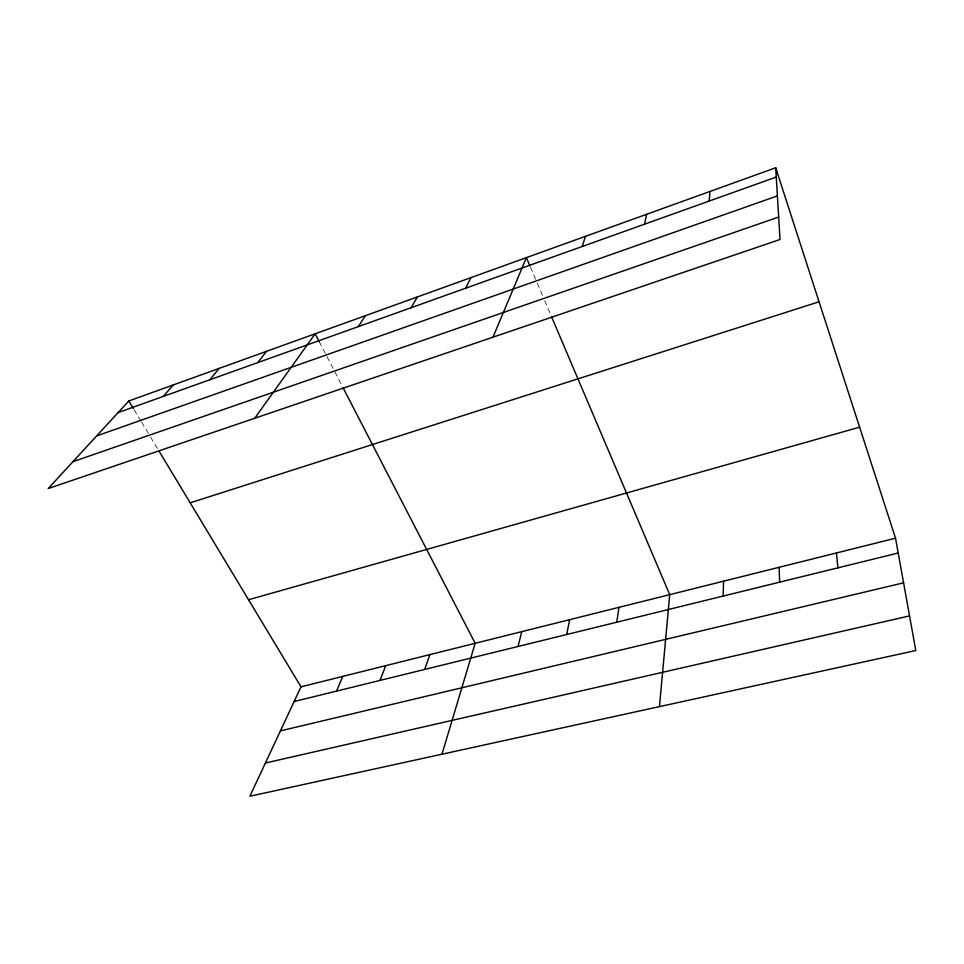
<?xml version="1.0" encoding="UTF-8"?>
<svg xmlns="http://www.w3.org/2000/svg" width="964" height="964" viewBox="0 0 964 964"><rect width="100%" height="100%" fill="white"/><g stroke="black" fill="none" stroke-linecap="round" stroke-linejoin="round"><path stroke-width="0.72" stroke-dasharray="4.82 3.62" d="M134.08 409.676L140.828 420.882M141.588 422.136L148.335 433.342M150.589 437.09L158.156 449.658M319.229 341.642L333.448 369.14M334.809 371.767L342.304 386.263M530.393 267.04L536.683 281.813M537.249 283.151L542.961 296.587M544.672 300.623L550.408 314.083"/><path stroke-width="1.45" d="M723.133 596.053L723.578 581.184M709.179 201.054L709.986 191.45M659.46 706.624L669.727 594.655L551.553 316.782M616.779 622.202L618.972 607.344M566.687 634.517L569.676 619.659M644.53 224.19L646.615 214.297M518.029 646.483L521.753 631.649M441.982 754.21L475.168 643.289L342.979 387.588M582.184 246.507L585.449 236.349M424.738 669.426L429.836 654.628M380.021 680.415L385.733 665.654M492.99 337.183L526.392 257.641L529.826 265.69M336.496 691.116L342.798 676.379M895.532 538.201L300.997 686.838L249.893 796.24L915.8 650.531L895.532 538.201L775.707 167.76L128.827 400.964L48.2 488.543L780.021 239.506L775.707 167.76M465.624 288.224L470.986 277.608M411.086 307.745L417.376 296.936M358.307 326.627L365.452 315.65M254.737 418.256L315.168 333.785L319.229 341.642M257.713 362.633L266.438 351.354M209.754 379.792L219.177 368.393M163.241 396.433L173.327 384.913M118.126 412.58L776.261 177.051M96.653 435.921L777.394 195.909M72.927 461.684L778.671 217.057M190.185 502.822L819.063 301.78M248.543 599.729L859.623 427.185M294.128 701.539L898.207 553.011M280.428 730.881L903.593 582.834M265.413 763.018L909.558 615.9M128.827 400.964L133.333 408.435M158.915 450.911L300.997 686.838M836.415 552.975L837.969 567.82M779.117 567.302L779.647 582.16"/></g></svg>
